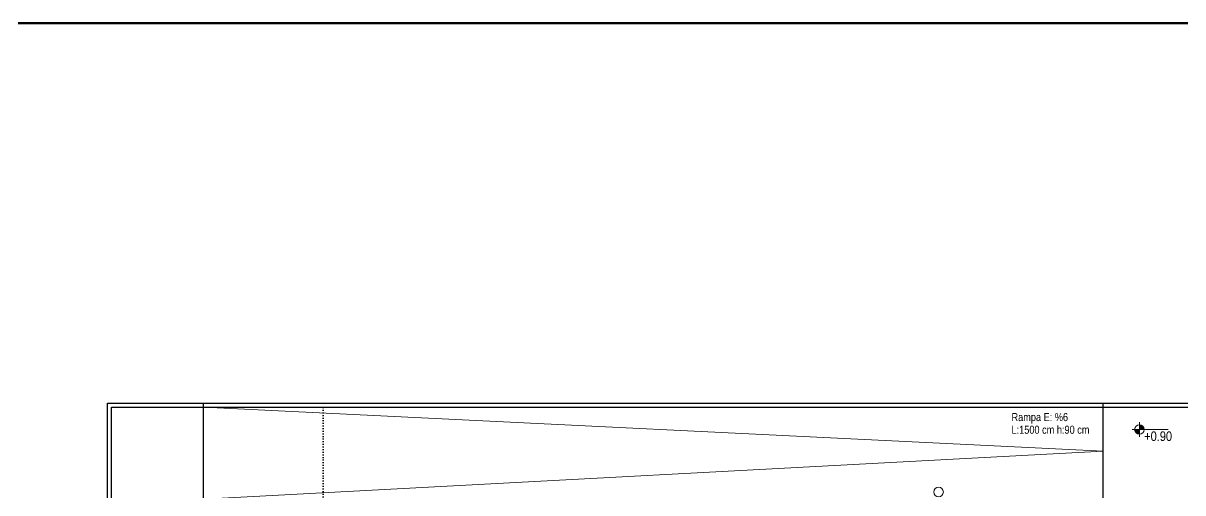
# Model space of a CAD drawing. Header units: millimetres. Extents: x 1852829 to 1882754, y -270850 to -231658.
# Drawn here: x 1856948 to 1858397, y -246933 to -246346 of the extents above; entities that cross this region are included whole.
import ezdxf

# ---------------------------------------------------------------- set-up
doc = ezdxf.new("R2010")
doc.units = ezdxf.units.MM
doc.linetypes.add('izdüşüm arka', pattern=[3.175, 0, -3.175])
for name, color, linetype, lineweight in [('a_duvar', 251, 'Continuous', 35), ('a_görünüş', 32, 'Continuous', 25), ('a_izdüşüm_arka', 251, 'izdüşüm arka', 30), ('a_not_kot', 251, 'Continuous', 13), ('a_not_misc', 144, 'Continuous', 5), ('a_not_text', 7, 'Continuous', 13), ('a_çerçeve_line', 7, 'Continuous', 50), ('m_yib', 65, 'Continuous', 20)]:
    doc.layers.add(name, color=color, linetype=linetype, lineweight=lineweight)
doc.styles.get("Standard").update_dxf_attribs({"font": 'ARIALN.TTF'})

# ---------------------------------------------------------------- blocks, each defined once
blk = doc.blocks.new('sembol_kot')
at = {"layer": 'a_not_kot'}
for points in [[(0, 10), (0, 0), (10, 0, 0.414214)], [(0, 0), (-10, 0, 0.414214), (0, -10)]]:
    blk.add_hatch(color=256, dxfattribs=at).paths.add_polyline_path(points)
for p, q in [((0, 15), (0, -15)), ((-15, 0), (60, 0))]:
    blk.add_line(p, q, dxfattribs=at)
blk.add_circle((0, 0), 10, dxfattribs=at)

msp = doc.modelspace()

# ---------------------------------------------------------------- linework, layer by layer
at = {"layer": 'a_görünüş', "color": 251}
for p, q in [((1857053.2, -247316.7), (1857053.2, -246821.3)), ((1857053.2, -246821.3), (1858597.7, -246821.3)), ((1857058.2, -247316.7), (1857058.2, -246826.3)), ((1857058.2, -246826.3), (1858597.7, -246826.3))]:
    msp.add_line(p, q, dxfattribs=at)
for points in [[(1857173.2, -246941.2), (1857173.2, -246821.3)], [(1858297.7, -246941.3), (1858297.7, -246821.3)]]:
    msp.add_lwpolyline(points, dxfattribs=at)
at = {"layer": 'a_izdüşüm_arka'}
msp.add_lwpolyline([(1857322.7, -247561.3), (1857173.2, -247561.3), (1857173.2, -247546.3), (1857173.2, -247541.3), (1857152.7, -247541.3), (1857152.7, -246961.3), (1857173.2, -246961.3), (1857173.2, -246941.3), (1857322.7, -246941.3), (1857322.7, -246821.3), (1859402.7, -246821.3), (1859402.7, -246941.3), (1859552.3, -246941.3), (1859552.3, -246961.3), (1859572.7, -246961.3), (1859572.7, -247541.3), (1859552.3, -247541.3), (1859552.3, -247561.3), (1859402.7, -247561.3)], dxfattribs=at)
at = {"layer": 'a_not_misc'}
msp.add_lwpolyline([(1857173.2, -246941.2), (1858297.7, -246881.3), (1857173.2, -246826.3)], dxfattribs=at)
at = {"layer": 'a_çerçeve_line'}
msp.add_lwpolyline([(1872123.9, -249346.5), (1872123.9, -246346.5), (1853005.4, -246346.5), (1853005.4, -249346.5)], close=True, dxfattribs=at)
at = {"layer": 'm_yib'}
msp.add_circle((1858092.1, -246932.2), 5.92, dxfattribs=at)

# ---------------------------------------------------------------- block references
at = {"layer": 'a_duvar', "xscale": 0.6, "yscale": 0.6, "zscale": 0.6}
msp.add_blockref('sembol_kot', (1858343.1, -246854.1), dxfattribs=at)

# ---------------------------------------------------------------- texts
at = {"layer": 'a_not_kot'}
msp.add_text('+0.90', height=12, dxfattribs=at).set_placement((1858349.1, -246868.5))
at = {"layer": 'a_not_text'}
for s, p in [('Rampa E: %%%6', (1858183.2, -246843.6)), ('L:1500 cm h:90 cm', (1858183.2, -246859.4))]:
    msp.add_text(s, height=10, dxfattribs=at).set_placement(p)

doc.saveas('drawing.dxf')
